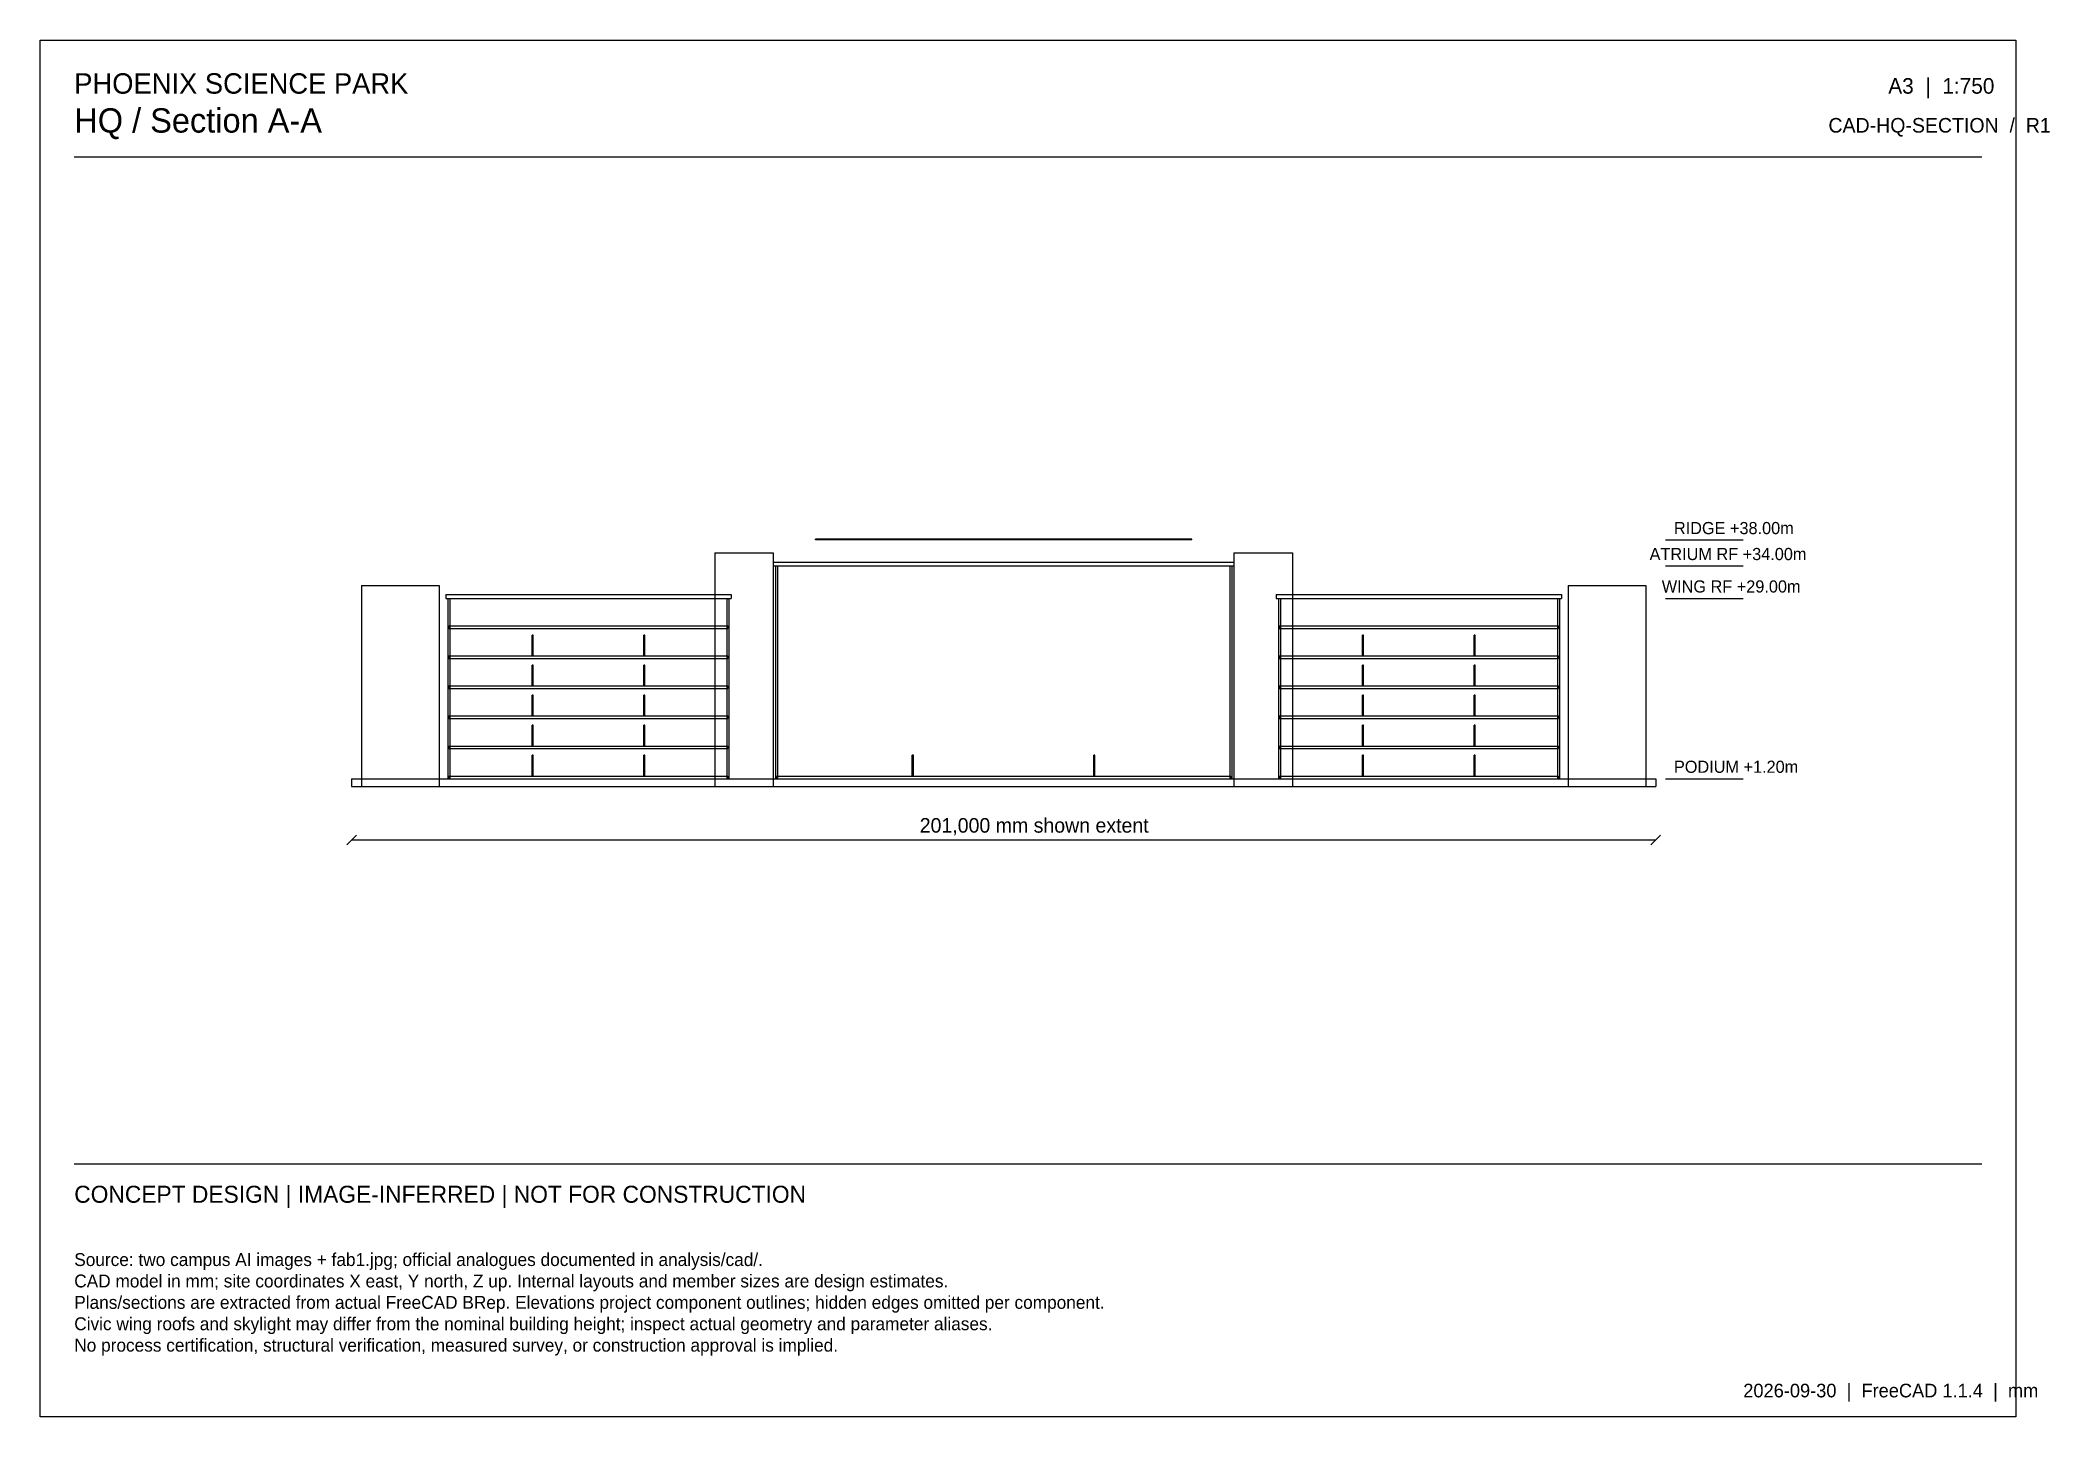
# Model space of a CAD drawing. Header units: millimetres. Extents: x 5250 to 314997, y 5250 to 217500.
import ezdxf

# ---------------------------------------------------------------- set-up
doc = ezdxf.new("R2010")
doc.units = ezdxf.units.MM

msp = doc.modelspace()

# ---------------------------------------------------------------- linework, layer by layer
at = {"layer": 'cut'}
for p, q in [((182750, 140560), (124750, 140560)), ((124750, 140440), (124750, 140560)), ((182750, 140440), (124750, 140440)), ((182750, 140440), (182750, 140560)), ((109250, 138440), (109250, 102440)), ((109250, 138440), (118250, 138440)), ((118250, 138440), (118250, 102440)), ((118250, 137040), (118250, 136440)), ((118250, 137040), (189250, 137040)), ((118250, 136440), (189250, 136440)), ((118600, 136440), (118600, 103640)), ((118600, 136440), (118900, 136440)), ((118900, 136440), (118900, 103640)), ((188600, 136440), (188600, 103640)), ((188600, 136440), (188900, 136440)), ((188900, 136440), (188900, 103640)), ((189250, 138440), (189250, 102440)), ((189250, 138440), (198250, 138440)), ((189250, 137040), (189250, 136440)), ((198250, 138440), (198250, 102440)), ((54750, 133440), (54750, 102440)), ((54750, 133440), (66750, 133440)), ((66750, 133440), (66750, 102440)), ((240750, 133440), (240750, 102440)), ((240750, 133440), (252750, 133440)), ((252750, 133440), (252750, 102440)), ((67750, 132040), (67750, 131440)), ((67750, 132040), (111750, 132040)), ((67750, 131440), (111750, 131440)), ((68100, 131440), (68100, 103640)), ((68100, 131440), (68400, 131440)), ((68400, 131440), (68400, 103640)), ((111100, 131440), (111100, 103640)), ((111100, 131440), (111400, 131440)), ((111400, 131440), (111400, 103640)), ((111750, 132040), (111750, 131440)), ((195750, 132040), (195750, 131440)), ((195750, 132040), (239750, 132040)), ((195750, 131440), (239750, 131440)), ((196100, 131440), (196100, 103640)), ((196100, 131440), (196400, 131440)), ((196400, 131440), (196400, 103640)), ((239100, 131440), (239100, 103640)), ((239100, 131440), (239400, 131440)), ((239400, 131440), (239400, 103640)), ((239750, 132040), (239750, 131440)), ((68250, 127206.67), (68250, 126806.67)), ((68250, 127206.67), (111250, 127206.67)), ((111250, 127206.67), (111250, 126806.67)), ((196250, 127206.67), (196250, 126806.67)), ((196250, 127206.67), (239250, 127206.67)), ((239250, 127206.67), (239250, 126806.67)), ((68250, 126806.67), (111250, 126806.67)), ((196250, 126806.67), (239250, 126806.67)), ((68250, 122573.33), (68250, 122173.33)), ((68250, 122573.33), (111250, 122573.33)), ((68250, 122173.33), (111250, 122173.33)), ((111250, 122573.33), (111250, 122173.33)), ((196250, 122573.33), (196250, 122173.33)), ((196250, 122573.33), (239250, 122573.33)), ((196250, 122173.33), (239250, 122173.33)), ((239250, 122573.33), (239250, 122173.33)), ((68250, 117940), (68250, 117540)), ((68250, 117940), (111250, 117940)), ((111250, 117940), (111250, 117540)), ((196250, 117940), (196250, 117540)), ((196250, 117940), (239250, 117940)), ((239250, 117940), (239250, 117540)), ((68250, 117540), (111250, 117540)), ((196250, 117540), (239250, 117540)), ((68250, 113306.67), (68250, 112906.67)), ((68250, 113306.67), (111250, 113306.67)), ((68250, 112906.67), (111250, 112906.67)), ((111250, 113306.67), (111250, 112906.67)), ((196250, 113306.67), (196250, 112906.67)), ((196250, 113306.67), (239250, 113306.67)), ((196250, 112906.67), (239250, 112906.67)), ((239250, 113306.67), (239250, 112906.67)), ((68250, 108673.33), (68250, 108273.33)), ((68250, 108673.33), (111250, 108673.33)), ((111250, 108673.33), (111250, 108273.33)), ((196250, 108673.33), (196250, 108273.33)), ((196250, 108673.33), (239250, 108673.33)), ((239250, 108673.33), (239250, 108273.33)), ((68250, 108273.33), (111250, 108273.33)), ((196250, 108273.33), (239250, 108273.33)), ((53250, 103640), (53250, 102440)), ((53250, 103640), (254250, 103640)), ((53250, 102440), (254250, 102440)), ((54750, 102440), (66750, 102440)), ((68100, 103640), (68400, 103640)), ((68250, 104040), (68250, 103640)), ((68250, 104040), (111250, 104040)), ((68250, 103640), (111250, 103640)), ((109250, 102440), (118250, 102440)), ((111100, 103640), (111400, 103640)), ((111250, 104040), (111250, 103640)), ((118600, 103640), (118900, 103640)), ((118750, 104040), (118750, 103640)), ((118750, 104040), (188750, 104040)), ((118750, 103640), (188750, 103640)), ((188600, 103640), (188900, 103640)), ((188750, 104040), (188750, 103640)), ((189250, 102440), (198250, 102440)), ((196100, 103640), (196400, 103640)), ((196250, 104040), (196250, 103640)), ((196250, 104040), (239250, 104040)), ((196250, 103640), (239250, 103640)), ((239100, 103640), (239400, 103640)), ((239250, 104040), (239250, 103640)), ((240750, 102440), (252750, 102440)), ((254250, 103640), (254250, 102440))]:
    msp.add_line(p, q, dxfattribs=at)
at = {"layer": 'dimension'}
for p, q in [((52500, 93440), (54000, 94940)), ((53250, 94190), (254250, 94190)), ((253500, 93440), (255000, 94940))]:
    msp.add_line(p, q, dxfattribs=at)
at = {"layer": 'frame'}
for p, q in [((5250, 217500), (309750, 217500)), ((5250, 5250), (5250, 217500)), ((309750, 217500), (309750, 5250)), ((10500, 199500), (304500, 199500)), ((10500, 44250), (304500, 44250)), ((309750, 5250), (5250, 5250))]:
    msp.add_line(p, q, dxfattribs=at)
at = {"layer": 'grid'}
for p, q in [((255750, 140440), (267750, 140440)), ((255750, 136440), (267750, 136440)), ((255750, 131440), (267750, 131440)), ((255750, 103640), (267750, 103640))]:
    msp.add_line(p, q, dxfattribs=at)
at = {"layer": 'interiors'}
for p, q in [((81230, 125773.33), (81070, 125773.33)), ((81070, 122573.33), (81070, 125773.33)), ((81230, 122573.33), (81230, 125773.33)), ((98430, 125773.33), (98270, 125773.33)), ((98270, 122573.33), (98270, 125773.33)), ((98430, 122573.33), (98430, 125773.33)), ((209230, 125773.33), (209070, 125773.33)), ((209070, 122573.33), (209070, 125773.33)), ((209230, 122573.33), (209230, 125773.33)), ((226430, 125773.33), (226270, 125773.33)), ((226270, 122573.33), (226270, 125773.33)), ((226430, 122573.33), (226430, 125773.33)), ((81230, 122573.33), (81070, 122573.33)), ((81230, 121140), (81070, 121140)), ((81070, 117940), (81070, 121140)), ((81230, 117940), (81230, 121140)), ((98430, 122573.33), (98270, 122573.33)), ((98430, 121140), (98270, 121140)), ((98270, 117940), (98270, 121140)), ((98430, 117940), (98430, 121140)), ((209230, 122573.33), (209070, 122573.33)), ((209230, 121140), (209070, 121140)), ((209070, 117940), (209070, 121140)), ((209230, 117940), (209230, 121140)), ((226430, 122573.33), (226270, 122573.33)), ((226430, 121140), (226270, 121140)), ((226270, 117940), (226270, 121140)), ((226430, 117940), (226430, 121140)), ((81230, 117940), (81070, 117940)), ((98430, 117940), (98270, 117940)), ((209230, 117940), (209070, 117940)), ((226430, 117940), (226270, 117940)), ((81230, 116506.67), (81070, 116506.67)), ((81070, 113306.67), (81070, 116506.67)), ((81230, 113306.67), (81230, 116506.67)), ((98430, 116506.67), (98270, 116506.67)), ((98270, 113306.67), (98270, 116506.67)), ((98430, 113306.67), (98430, 116506.67)), ((209230, 116506.67), (209070, 116506.67)), ((209070, 113306.67), (209070, 116506.67)), ((209230, 113306.67), (209230, 116506.67)), ((226430, 116506.67), (226270, 116506.67)), ((226270, 113306.67), (226270, 116506.67)), ((226430, 113306.67), (226430, 116506.67)), ((81230, 113306.67), (81070, 113306.67)), ((81230, 111873.33), (81070, 111873.33)), ((81070, 108673.33), (81070, 111873.33)), ((81230, 108673.33), (81230, 111873.33)), ((98430, 113306.67), (98270, 113306.67)), ((98430, 111873.33), (98270, 111873.33)), ((98270, 108673.33), (98270, 111873.33)), ((98430, 108673.33), (98430, 111873.33)), ((209230, 113306.67), (209070, 113306.67)), ((209230, 111873.33), (209070, 111873.33)), ((209070, 108673.33), (209070, 111873.33)), ((209230, 108673.33), (209230, 111873.33)), ((226430, 113306.67), (226270, 113306.67)), ((226430, 111873.33), (226270, 111873.33)), ((226270, 108673.33), (226270, 111873.33)), ((226430, 108673.33), (226430, 111873.33)), ((81230, 108673.33), (81070, 108673.33)), ((98430, 108673.33), (98270, 108673.33)), ((209230, 108673.33), (209070, 108673.33)), ((226430, 108673.33), (226270, 108673.33)), ((81230, 107240), (81070, 107240)), ((81070, 104040), (81070, 107240)), ((81230, 104040), (81230, 107240)), ((98430, 107240), (98270, 107240)), ((98270, 104040), (98270, 107240)), ((98430, 104040), (98430, 107240)), ((139830, 107240), (139670, 107240)), ((139670, 104040), (139670, 107240)), ((139830, 104040), (139830, 107240)), ((167830, 107240), (167670, 107240)), ((167670, 104040), (167670, 107240)), ((167830, 104040), (167830, 107240)), ((209230, 107240), (209070, 107240)), ((209070, 104040), (209070, 107240)), ((209230, 104040), (209230, 107240)), ((226430, 107240), (226270, 107240)), ((226270, 104040), (226270, 107240)), ((226430, 104040), (226430, 107240)), ((81230, 104040), (81070, 104040)), ((98430, 104040), (98270, 104040)), ((139830, 104040), (139670, 104040)), ((167830, 104040), (167670, 104040)), ((209230, 104040), (209070, 104040)), ((226430, 104040), (226270, 104040))]:
    msp.add_line(p, q, dxfattribs=at)

# ---------------------------------------------------------------- texts
at = {"layer": 'annotation'}
for s, height, p in [('PHOENIX SCIENCE PARK', 3150, (10500, 209250)), ('A3  |  1:750', 2400, (290100, 209250)), ('HQ / Section A-A', 3750, (10500, 203250)), ('CAD-HQ-SECTION  /  R1', 2250, (280875, 203250)), ('RIDGE +38.00m', 1875, (257062.5, 141340)), ('ATRIUM RF +34.00m', 1875, (253312.5, 137340)), ('WING RF +29.00m', 1875, (255187.5, 132340)), ('PODIUM +1.20m', 1875, (257062.5, 104540)), ('201,000 mm shown extent', 2250, (140812.5, 95315)), ('CONCEPT DESIGN | IMAGE-INFERRED | NOT FOR CONSTRUCTION', 2625, (10500, 38250)), ('Source: two campus AI images + fab1.jpg; official analogues documented in analysis/cad/.', 1987.5, (10500, 28500)), ('CAD model in mm; site coordinates X east, Y north, Z up. Internal layouts and member sizes are design estimates.', 1987.5, (10500, 25200)), ('Plans/sections are extracted from actual FreeCAD BRep. Elevations project component outlines; hidden edges omitted per component.', 1987.5, (10500, 21900)), ('Civic wing roofs and skylight may differ from the nominal building height; inspect actual geometry and parameter aliases.', 1987.5, (10500, 18600)), ('No process certification, structural verification, measured survey, or construction approval is implied.', 1987.5, (10500, 15300)), ('2026-09-30  |  FreeCAD 1.1.4  |  mm', 2100, (267750, 8250))]:
    msp.add_text(s, height=height, dxfattribs=at).set_placement(p)

doc.saveas('drawing.dxf')
